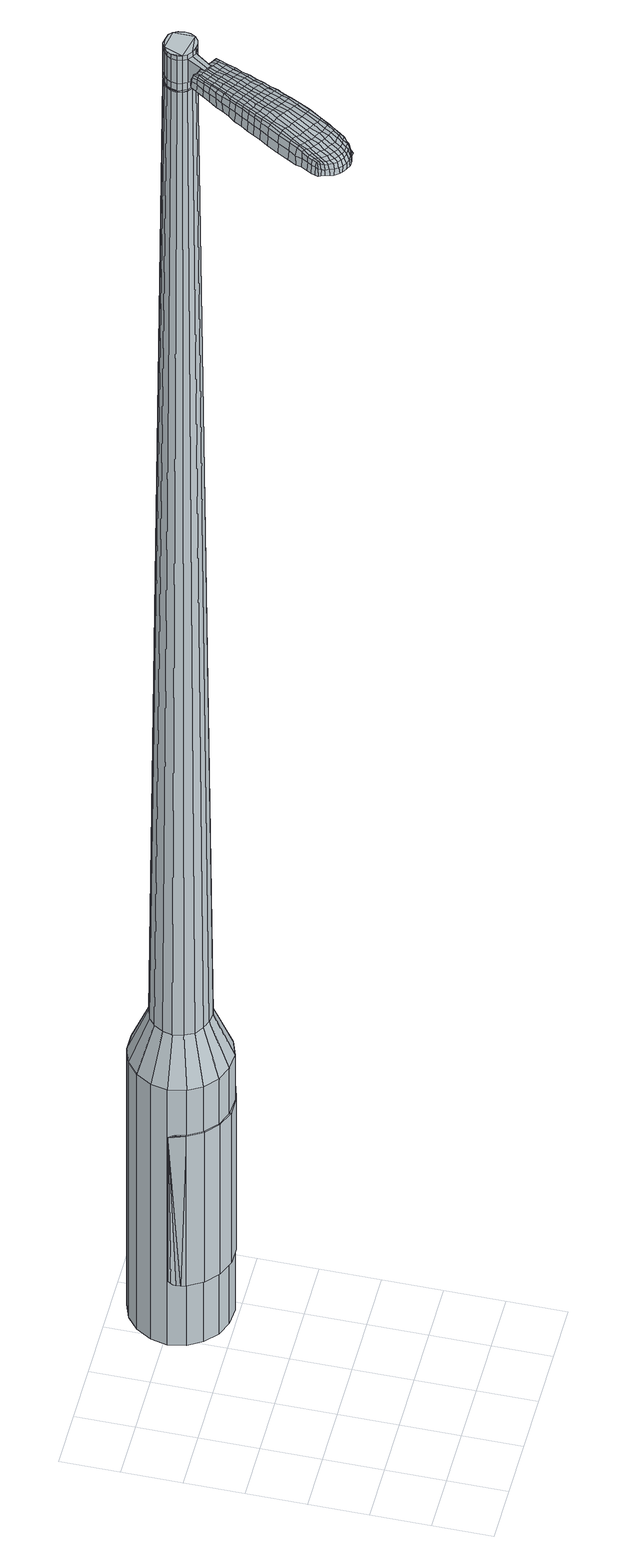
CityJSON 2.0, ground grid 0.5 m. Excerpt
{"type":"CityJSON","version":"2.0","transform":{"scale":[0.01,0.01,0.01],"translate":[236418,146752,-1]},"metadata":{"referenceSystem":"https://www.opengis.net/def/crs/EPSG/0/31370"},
"CityObjects":{
"object1":{"type":"GenericCityObject","attributes":{"cluster":522,"mean_distance_to_centroid":0.297,"new_centroid_x":236419.35,"new_centroid_y":146754.49,"mean_distance_to_camera":12.44,"H1":12.5,"H2":12.91,"Z_final":113.08,"cluster2":-1,"proj_x":236414.17,"proj_y":146751.37,"id_line":33900,"bearing_l":328.95,"distance":6.05,"orientation":"right","G_obj":238.95},"geometry":[{"type":"MultiSurface","lod":"2","boundaries":[[[0,1,2,3]],[[1,4,5,2]],[[4,6,7,5]],[[6,8,9,7]],[[8,10,11,9]],[[10,12,13,11]],[[12,14,15,13]],[[14,16,17,15]],[[16,18,19,17]],[[18,20,21,19]],[[20,22,23,21]],[[22,24,25,23]],[[24,26,27,25]],[[26,28,29,27]],[[28,30,31,29]],[[30,32,33,31]],[[32,34,35,33]],[[34,0,3,35]],[[36,37,38,39]],[[38,40,41,42]],[[41,43,42]],[[42,44,45,46]],[[45,47,46]],[[46,48,49,50]],[[49,51,50]],[[42,46,50,38]],[[50,52,39,38]],[[53,36,39]],[[2,5,7,35]],[[7,9,11,15]],[[11,13,15]],[[15,17,19,23]],[[19,21,23]],[[23,25,27,31]],[[27,29,31]],[[15,23,31,7]],[[31,33,35,7]],[[3,2,35]],[[1,0,54,55]],[[0,34,56,54]],[[34,32,57,56]],[[32,30,58,57]],[[30,28,59,58]],[[28,26,60,59]],[[26,24,61,60]],[[24,22,62,61]],[[22,20,63,62]],[[20,18,64,63]],[[18,16,65,64]],[[16,14,66,65]],[[14,12,67,66]],[[12,10,68,67]],[[10,8,69,68]],[[8,6,70,69]],[[6,4,71,70]],[[4,1,55,71]],[[55,54,72,73]],[[54,56,74,72]],[[56,57,75,74]],[[57,58,76,75]],[[58,59,77,76]],[[59,60,78,77]],[[60,61,79,78]],[[61,62,80,79]],[[62,63,81,80]],[[63,64,82,81]],[[64,65,83,82]],[[65,66,84,83]],[[66,67,85,84]],[[67,68,86,85]],[[68,69,87,86]],[[69,70,88,87]],[[70,71,89,88]],[[71,55,73,89]],[[72,90,91,92]],[[93,94,90,72]],[[95,96,94,93]],[[97,98,96,95]],[[99,100,98,97]],[[101,102,100,99]],[[103,104,102,101]],[[105,106,104,103]],[[107,108,106,105]],[[109,110,108,107]],[[83,111,110,109]],[[112,113,111,83]],[[114,115,113,112]],[[116,117,115,114]],[[118,119,117,116]],[[120,121,119,118]],[[89,122,121,120]],[[92,91,122,89]],[[123,124,125,126]],[[127,123,126,128]],[[129,127,128,130]],[[131,129,130,132]],[[133,131,132,134]],[[135,133,134,136]],[[137,135,136,138]],[[139,137,138,140]],[[141,139,140,142]],[[143,141,142,144]],[[145,143,144,146]],[[147,145,146,148]],[[149,147,148,150]],[[151,149,150,152]],[[153,151,152,154]],[[155,153,154,156]],[[73,72,92]],[[74,93,72]],[[74,75,95,93]],[[75,76,97,95]],[[76,77,99,97]],[[77,78,101,99]],[[78,79,103,101]],[[79,80,105,103]],[[80,81,107,105]],[[81,82,109,107]],[[82,83,109]],[[84,112,83]],[[84,85,114,112]],[[85,86,116,114]],[[86,87,118,116]],[[87,88,120,118]],[[88,89,120]],[[73,92,89]],[[157,91,90]],[[157,122,91]],[[158,121,122]],[[158,159,119,121]],[[159,160,117,119]],[[160,161,115,117]],[[161,162,113,115]],[[162,111,113]],[[163,110,111]],[[163,164,108,110]],[[164,165,106,108]],[[165,166,104,106]],[[166,167,102,104]],[[167,168,100,102]],[[168,169,98,100]],[[169,170,96,98]],[[170,171,94,96]],[[171,90,94]],[[39,52,155,172]],[[157,90,173,156]],[[53,39,172,124]],[[90,171,125,173]],[[36,53,124,123]],[[171,170,126,125]],[[37,36,123,127]],[[170,169,128,126]],[[38,37,127,129]],[[169,168,130,128]],[[40,38,129,131]],[[168,167,132,130]],[[41,40,131,133]],[[167,166,134,132]],[[43,41,133,135]],[[166,165,136,134]],[[42,43,135,137]],[[165,164,138,136]],[[44,42,137,139]],[[164,163,140,138]],[[45,44,139,141]],[[163,111,142,140]],[[47,45,141,143]],[[111,162,144,142]],[[46,47,143,145]],[[162,161,146,144]],[[48,46,145,147]],[[161,160,148,146]],[[49,48,147,149]],[[160,159,150,148]],[[51,49,149,151]],[[159,158,152,150]],[[50,51,151,153]],[[158,122,154,152]],[[52,50,153,155]],[[122,157,156,154]],[[155,156,174,175]],[[156,173,176,174]],[[173,125,177,176]],[[125,124,178,177]],[[124,172,179,178]],[[172,155,175,179]],[[180,181,182,183]],[[184,180,183,185]],[[180,184,186,187]],[[181,180,187,188]],[[189,190,191,192]],[[193,189,192,194]],[[189,193,195,196]],[[190,189,196,197]],[[198,199,200,201]],[[202,198,201,203]],[[198,202,204,205]],[[199,198,205,206]],[[207,208,209,210]],[[211,207,210,212]],[[207,211,213,214]],[[208,207,214,215]],[[216,217,218,219]],[[220,216,219,221]],[[216,220,222,223]],[[217,216,223,224]],[[225,226,227,228]],[[229,225,228,230]],[[225,229,231,232]],[[226,225,232,233]],[[234,235,236,237]],[[226,234,237,227]],[[234,226,233,238]],[[235,234,238,239]],[[240,241,242,243]],[[235,240,243,236]],[[240,235,239,244]],[[241,240,244,245]],[[246,184,185,247]],[[241,246,247,242]],[[246,241,245,248]],[[184,246,248,186]],[[249,250,251,252]],[[253,249,252,254]],[[249,253,255,256]],[[250,249,256,257]],[[258,259,260,261]],[[250,258,261,251]],[[258,250,257,262]],[[259,258,262,263]],[[264,265,266,267]],[[259,264,267,260]],[[264,259,263,268]],[[265,264,268,269]],[[270,271,272,273]],[[265,270,273,266]],[[270,265,269,274]],[[271,270,274,275]],[[276,181,188,277]],[[271,276,277,272]],[[276,271,275,278]],[[181,276,278,182]],[[279,280,281,282]],[[283,279,282,284]],[[279,283,285,286]],[[280,279,286,287]],[[288,289,290,291]],[[280,288,291,281]],[[288,280,287,292]],[[289,288,292,293]],[[294,295,296,297]],[[289,294,297,290]],[[294,289,293,298]],[[295,294,298,299]],[[300,193,194,301]],[[295,300,301,296]],[[300,295,299,302]],[[193,300,302,195]],[[303,304,305,306]],[[307,303,306,308]],[[303,307,309,310]],[[304,303,310,311]],[[312,313,314,315]],[[304,312,315,305]],[[312,304,311,316]],[[313,312,316,317]],[[318,319,320,321]],[[313,318,321,314]],[[318,313,317,322]],[[319,318,322,323]],[[324,325,326,327]],[[319,324,327,320]],[[324,319,323,328]],[[325,324,328,329]],[[330,190,197,331]],[[325,330,331,326]],[[330,325,329,332]],[[190,330,332,191]],[[333,219,218,334]],[[335,333,334,336]],[[333,335,337,338]],[[219,333,338,221]],[[339,335,336,340]],[[341,339,340,342]],[[339,341,343,344]],[[335,339,344,337]],[[345,341,342,346]],[[347,345,346,348]],[[345,347,349,350]],[[341,345,350,343]],[[351,347,348,352]],[[353,351,352,354]],[[351,353,355,356]],[[347,351,356,349]],[[357,353,354,358]],[[208,357,358,209]],[[357,208,215,359]],[[353,357,359,355]],[[360,361,206,205]],[[362,360,205,204]],[[360,362,363,364]],[[361,360,364,365]],[[366,367,365,364]],[[368,366,364,363]],[[366,368,369,370]],[[367,366,370,371]],[[372,373,371,370]],[[374,372,370,369]],[[372,374,375,376]],[[373,372,376,377]],[[378,379,377,376]],[[380,378,376,375]],[[378,380,213,211]],[[379,378,211,212]],[[381,382,383,384]],[[283,381,384,285]],[[381,283,284,385]],[[382,381,385,386]],[[387,202,203,388]],[[382,387,388,383]],[[387,382,386,389]],[[202,387,389,204]],[[390,391,392,393]],[[229,390,393,231]],[[390,229,230,394]],[[391,390,394,395]],[[396,397,398,399]],[[391,396,399,392]],[[396,391,395,400]],[[397,396,400,401]],[[402,199,206,403]],[[397,402,403,398]],[[402,397,401,404]],[[199,402,404,200]],[[405,406,407,408]],[[187,405,408,188]],[[405,187,186,409]],[[406,405,409,410]],[[411,412,413,414]],[[406,411,414,407]],[[411,406,410,415]],[[412,411,415,416]],[[417,210,209,418]],[[412,417,418,413]],[[417,412,416,419]],[[210,417,419,212]],[[420,421,422,423]],[[192,420,423,194]],[[420,192,191,424]],[[421,420,424,425]],[[426,214,213,427]],[[421,426,427,422]],[[426,421,425,428]],[[214,426,428,215]],[[429,430,431,432]],[[307,429,432,309]],[[429,307,308,433]],[[430,429,433,434]],[[435,220,221,436]],[[430,435,436,431]],[[435,430,434,437]],[[220,435,437,222]],[[438,439,440,441]],[[253,438,441,255]],[[438,253,254,442]],[[439,438,442,443]],[[444,445,446,447]],[[439,444,447,440]],[[444,439,443,448]],[[445,444,448,449]],[[450,217,224,451]],[[445,450,451,446]],[[450,445,449,452]],[[217,450,452,218]],[[453,454,443,442]],[[252,453,442,254]],[[453,252,251,455]],[[454,453,455,456]],[[457,458,449,448]],[[454,457,448,443]],[[457,454,456,459]],[[458,457,459,460]],[[461,334,218,452]],[[458,461,452,449]],[[461,458,460,462]],[[334,461,462,336]],[[463,464,465,466]],[[310,463,466,311]],[[463,310,309,432]],[[464,463,432,431]],[[467,338,337,468]],[[464,467,468,465]],[[467,464,431,436]],[[338,467,436,221]],[[469,470,456,455]],[[261,469,455,251]],[[469,261,260,471]],[[470,469,471,472]],[[473,474,460,459]],[[470,473,459,456]],[[473,470,472,475]],[[474,473,475,476]],[[477,340,336,462]],[[474,477,462,460]],[[477,474,476,478]],[[340,477,478,342]],[[479,480,481,482]],[[316,479,482,317]],[[479,316,311,466]],[[480,479,466,465]],[[483,344,343,484]],[[480,483,484,481]],[[483,480,465,468]],[[344,483,468,337]],[[485,486,472,471]],[[267,485,471,260]],[[485,267,266,487]],[[486,485,487,488]],[[489,490,476,475]],[[486,489,475,472]],[[489,486,488,491]],[[490,489,491,492]],[[493,346,342,478]],[[490,493,478,476]],[[493,490,492,494]],[[346,493,494,348]],[[495,496,497,498]],[[322,495,498,323]],[[495,322,317,482]],[[496,495,482,481]],[[499,350,349,500]],[[496,499,500,497]],[[499,496,481,484]],[[350,499,484,343]],[[501,502,488,487]],[[273,501,487,266]],[[501,273,272,503]],[[502,501,503,504]],[[505,506,492,491]],[[502,505,491,488]],[[505,502,504,507]],[[506,505,507,508]],[[509,352,348,494]],[[506,509,494,492]],[[509,506,508,510]],[[352,509,510,354]],[[511,512,513,514]],[[328,511,514,329]],[[511,328,323,498]],[[512,511,498,497]],[[515,356,355,516]],[[512,515,516,513]],[[515,512,497,500]],[[356,515,500,349]],[[517,518,504,503]],[[277,517,503,272]],[[517,277,188,408]],[[518,517,408,407]],[[519,520,508,507]],[[518,519,507,504]],[[519,518,407,414]],[[520,519,414,413]],[[521,358,354,510]],[[520,521,510,508]],[[521,520,413,418]],[[358,521,418,209]],[[522,523,425,424]],[[332,522,424,191]],[[522,332,329,514]],[[523,522,514,513]],[[524,359,215,428]],[[523,524,428,425]],[[524,523,513,516]],[[359,524,516,355]],[[525,526,386,385]],[[282,525,385,284]],[[525,282,281,527]],[[526,525,527,528]],[[529,362,204,389]],[[526,529,389,386]],[[529,526,528,530]],[[362,529,530,363]],[[531,532,533,534]],[[232,531,534,233]],[[531,232,231,393]],[[532,531,393,392]],[[535,536,537,538]],[[532,535,538,533]],[[535,532,392,399]],[[536,535,399,398]],[[539,361,365,540]],[[536,539,540,537]],[[539,536,398,403]],[[361,539,403,206]],[[541,542,528,527]],[[291,541,527,281]],[[541,291,290,543]],[[542,541,543,544]],[[545,368,363,530]],[[542,545,530,528]],[[545,542,544,546]],[[368,545,546,369]],[[547,548,549,550]],[[238,547,550,239]],[[547,238,233,534]],[[548,547,534,533]],[[551,552,553,554]],[[548,551,554,549]],[[551,548,533,538]],[[552,551,538,537]],[[555,367,371,556]],[[552,555,556,553]],[[555,552,537,540]],[[367,555,540,365]],[[557,558,544,543]],[[297,557,543,290]],[[557,297,296,559]],[[558,557,559,560]],[[561,374,369,546]],[[558,561,546,544]],[[561,558,560,562]],[[374,561,562,375]],[[563,564,565,566]],[[244,563,566,245]],[[563,244,239,550]],[[564,563,550,549]],[[567,568,569,570]],[[564,567,570,565]],[[567,564,549,554]],[[568,567,554,553]],[[571,373,377,572]],[[568,571,572,569]],[[571,568,553,556]],[[373,571,556,371]],[[573,574,560,559]],[[301,573,559,296]],[[573,301,194,423]],[[574,573,423,422]],[[575,380,375,562]],[[574,575,562,560]],[[575,574,422,427]],[[380,575,427,213]],[[576,577,410,409]],[[248,576,409,186]],[[576,248,245,566]],[[577,576,566,565]],[[578,579,416,415]],[[577,578,415,410]],[[578,577,565,570]],[[579,578,570,569]],[[580,379,212,419]],[[579,580,419,416]],[[580,579,569,572]],[[379,580,572,377]],[[581,582,583,584]],[[584,583,585,586]],[[587,585,583,588]],[[588,583,582,589]],[[590,591,592,593]],[[593,592,594,595]],[[596,594,592,597]],[[597,592,591,598]],[[599,600,601,602]],[[602,601,603,604]],[[605,603,601,606]],[[606,601,600,607]],[[608,609,610,611]],[[611,610,612,613]],[[614,612,610,615]],[[615,610,609,616]],[[617,618,619,620]],[[620,619,621,622]],[[623,621,619,624]],[[624,619,618,625]],[[626,627,628,629]],[[629,628,630,631]],[[632,630,628,633]],[[633,628,627,634]],[[635,636,637,638]],[[638,637,627,626]],[[634,627,637,639]],[[639,637,636,640]],[[641,642,643,644]],[[644,643,636,635]],[[640,636,643,645]],[[645,643,642,646]],[[586,585,647,648]],[[648,647,642,641]],[[646,642,647,649]],[[649,647,585,587]],[[650,651,652,653]],[[653,652,654,655]],[[656,654,652,657]],[[657,652,651,658]],[[659,660,661,662]],[[662,661,651,650]],[[658,651,661,663]],[[663,661,660,664]],[[665,666,667,668]],[[668,667,660,659]],[[664,660,667,669]],[[669,667,666,670]],[[671,672,673,674]],[[674,673,666,665]],[[670,666,673,675]],[[675,673,672,676]],[[589,582,677,678]],[[678,677,672,671]],[[676,672,677,679]],[[679,677,582,581]],[[680,681,682,683]],[[683,682,684,685]],[[686,684,682,687]],[[687,682,681,688]],[[689,690,691,692]],[[692,691,681,680]],[[688,681,691,693]],[[693,691,690,694]],[[695,696,697,698]],[[698,697,690,689]],[[694,690,697,699]],[[699,697,696,700]],[[595,594,701,702]],[[702,701,696,695]],[[700,696,701,703]],[[703,701,594,596]],[[704,705,706,707]],[[707,706,708,709]],[[710,708,706,711]],[[711,706,705,712]],[[713,714,715,716]],[[716,715,705,704]],[[712,705,715,717]],[[717,715,714,718]],[[719,720,721,722]],[[722,721,714,713]],[[718,714,721,723]],[[723,721,720,724]],[[725,726,727,728]],[[728,727,720,719]],[[724,720,727,729]],[[729,727,726,730]],[[598,591,731,732]],[[732,731,726,725]],[[730,726,731,733]],[[733,731,591,590]],[[617,620,734,735]],[[735,734,736,737]],[[738,736,734,739]],[[739,734,620,622]],[[737,736,740,741]],[[741,740,742,743]],[[744,742,740,745]],[[745,740,736,738]],[[743,742,746,747]],[[747,746,748,749]],[[750,748,746,751]],[[751,746,742,744]],[[749,748,752,753]],[[753,752,754,755]],[[756,754,752,757]],[[757,752,748,750]],[[755,754,758,759]],[[759,758,609,608]],[[616,609,758,760]],[[760,758,754,756]],[[607,761,762,606]],[[606,762,763,605]],[[764,763,762,765]],[[765,762,761,766]],[[766,767,768,765]],[[765,768,769,764]],[[770,769,768,771]],[[771,768,767,772]],[[772,773,774,771]],[[771,774,775,770]],[[776,775,774,777]],[[777,774,773,778]],[[778,779,780,777]],[[777,780,781,776]],[[614,781,780,612]],[[612,780,779,613]],[[782,783,784,785]],[[785,784,684,686]],[[685,684,784,786]],[[786,784,783,787]],[[604,603,788,789]],[[789,788,783,782]],[[787,783,788,790]],[[790,788,603,605]],[[791,792,793,794]],[[794,793,630,632]],[[631,630,793,795]],[[795,793,792,796]],[[797,798,799,800]],[[800,799,792,791]],[[796,792,799,801]],[[801,799,798,802]],[[607,600,803,804]],[[804,803,798,797]],[[802,798,803,805]],[[805,803,600,599]],[[806,807,808,809]],[[809,808,588,589]],[[587,588,808,810]],[[810,808,807,811]],[[812,813,814,815]],[[815,814,807,806]],[[811,807,814,816]],[[816,814,813,817]],[[608,611,818,819]],[[819,818,813,812]],[[817,813,818,820]],[[820,818,611,613]],[[821,822,823,824]],[[824,823,593,595]],[[590,593,823,825]],[[825,823,822,826]],[[614,615,827,828]],[[828,827,822,821]],[[826,822,827,829]],[[829,827,615,616]],[[830,831,832,833]],[[833,832,708,710]],[[709,708,832,834]],[[834,832,831,835]],[[622,621,836,837]],[[837,836,831,830]],[[835,831,836,838]],[[838,836,621,623]],[[839,840,841]],[[841,840,654,656]],[[655,654,840,842]],[[842,840,839,843]],[[844,845,846,847]],[[847,846,839,841]],[[843,839,846,848]],[[848,846,845,849]],[[625,618,850,851]],[[851,850,845,844]],[[849,845,850,852]],[[852,850,618,617]],[[843,853,854,842]],[[842,854,653,655]],[[650,653,854,855]],[[855,854,853,856]],[[849,857,858,848]],[[848,858,853,843]],[[856,853,858,859]],[[859,858,857,860]],[[617,735,861,852]],[[852,861,857,849]],[[860,857,861,862]],[[862,861,735,737]],[[863,864,865,866]],[[866,865,711,712]],[[710,711,865,833]],[[833,865,864,830]],[[738,739,867,868]],[[868,867,864,863]],[[830,864,867,837]],[[837,867,739,622]],[[856,869,855]],[[855,869,662,650]],[[659,662,869,870]],[[870,869,871]],[[860,872,873,859]],[[859,873,869,856]],[[871,869,873,874]],[[874,873,872,875]],[[737,741,876,862]],[[862,876,872,860]],[[875,872,876,877]],[[877,876,741,743]],[[878,879,880,881]],[[881,880,717,718]],[[712,717,880,866]],[[866,880,879,863]],[[744,745,882,883]],[[883,882,879,878]],[[863,879,882,868]],[[868,882,745,738]],[[871,884,885,870]],[[870,885,668,659]],[[665,668,885,886]],[[886,885,884,887]],[[875,888,889,874]],[[874,889,884,871]],[[887,884,889,890]],[[890,889,888,891]],[[743,747,892,877]],[[877,892,888,875]],[[891,888,892,893]],[[893,892,747,749]],[[894,895,896,897]],[[897,896,723,724]],[[718,723,896,881]],[[881,896,895,878]],[[750,751,898,899]],[[899,898,895,894]],[[878,895,898,883]],[[883,898,751,744]],[[887,900,901,886]],[[886,901,674,665]],[[671,674,901,902]],[[902,901,900,903]],[[891,904,905,890]],[[890,905,900,887]],[[903,900,905,906]],[[906,905,904,907]],[[749,753,908,893]],[[893,908,904,891]],[[907,904,908,909]],[[909,908,753,755]],[[910,911,912,913]],[[913,912,729,730]],[[724,729,912,897]],[[897,912,911,894]],[[756,757,914,915]],[[915,914,911,910]],[[894,911,914,899]],[[899,914,757,750]],[[903,916,917,902]],[[902,917,678,671]],[[589,678,917,809]],[[809,917,916,806]],[[907,918,919,906]],[[906,919,916,903]],[[806,916,919,815]],[[815,919,918,812]],[[755,759,920,909]],[[909,920,918,907]],[[812,918,920,819]],[[819,920,759,608]],[[826,921,922,825]],[[825,922,733,590]],[[730,733,922,913]],[[913,922,921,910]],[[616,760,923,829]],[[829,923,921,826]],[[910,921,923,915]],[[915,923,760,756]],[[787,924,925,786]],[[786,925,683,685]],[[680,683,925,926]],[[926,925,924,927]],[[605,763,928,790]],[[790,928,924,787]],[[927,924,928,929]],[[929,928,763,764]],[[930,931,932,933]],[[933,932,633,634]],[[632,633,932,794]],[[794,932,931,791]],[[934,935,936,937]],[[937,936,931,930]],[[791,931,936,800]],[[800,936,935,797]],[[766,761,938,939]],[[939,938,935,934]],[[797,935,938,804]],[[804,938,761,607]],[[927,940,941,926]],[[926,941,692,680]],[[689,692,941,942]],[[942,941,940,943]],[[764,769,944,929]],[[929,944,940,927]],[[943,940,944,945]],[[945,944,769,770]],[[946,947,948,949]],[[949,948,639,640]],[[634,639,948,933]],[[933,948,947,930]],[[950,951,952,953]],[[953,952,947,946]],[[930,947,952,937]],[[937,952,951,934]],[[772,767,954,955]],[[955,954,951,950]],[[934,951,954,939]],[[939,954,767,766]],[[943,956,957,942]],[[942,957,698,689]],[[695,698,957,958]],[[958,957,956,959]],[[770,775,960,945]],[[945,960,956,943]],[[959,956,960,961]],[[961,960,775,776]],[[962,963,964,965]],[[965,964,645,646]],[[640,645,964,949]],[[949,964,963,946]],[[966,967,968,969]],[[969,968,963,962]],[[946,963,968,953]],[[953,968,967,950]],[[778,773,970,971]],[[971,970,967,966]],[[950,967,970,955]],[[955,970,773,772]],[[959,972,973,958]],[[958,973,702,695]],[[595,702,973,824]],[[824,973,972,821]],[[776,781,974,961]],[[961,974,972,959]],[[821,972,974,828]],[[828,974,781,614]],[[811,975,976,810]],[[810,976,649,587]],[[646,649,976,965]],[[965,976,975,962]],[[817,977,978,816]],[[816,978,975,811]],[[962,975,978,969]],[[969,978,977,966]],[[613,779,979,820]],[[820,979,977,817]],[[966,977,979,971]],[[971,979,779,778]],[[581,584,183,182]],[[584,586,185,183]],[[596,597,196,195]],[[597,598,197,196]],[[599,602,201,200]],[[602,604,203,201]],[[623,624,223,222]],[[624,625,224,223]],[[626,629,228,227]],[[629,631,230,228]],[[635,638,237,236]],[[638,626,227,237]],[[641,644,243,242]],[[644,635,236,243]],[[586,648,247,185]],[[648,641,242,247]],[[656,657,256,255]],[[657,658,257,256]],[[658,663,262,257]],[[663,664,263,262]],[[664,669,268,263]],[[669,670,269,268]],[[670,675,274,269]],[[675,676,275,274]],[[676,679,278,275]],[[679,581,182,278]],[[686,687,286,285]],[[687,688,287,286]],[[688,693,292,287]],[[693,694,293,292]],[[694,699,298,293]],[[699,700,299,298]],[[700,703,302,299]],[[703,596,195,302]],[[704,707,306,305]],[[707,709,308,306]],[[713,716,315,314]],[[716,704,305,315]],[[719,722,321,320]],[[722,713,314,321]],[[725,728,327,326]],[[728,719,320,327]],[[598,732,331,197]],[[732,725,326,331]],[[782,785,384,383]],[[785,686,285,384]],[[604,789,388,203]],[[789,782,383,388]],[[631,795,394,230]],[[795,796,395,394]],[[796,801,400,395]],[[801,802,401,400]],[[802,805,404,401]],[[805,599,200,404]],[[709,834,433,308]],[[834,835,434,433]],[[835,838,437,434]],[[838,623,222,437]],[[841,441,440]],[[841,656,255,441]],[[844,847,447,446]],[[847,841,440,447]],[[625,851,451,224]],[[851,844,446,451]],[[980,981,982,983]],[[984,985,983,982]],[[986,987,988,989]],[[990,991,992,993]],[[981,994,995,982]],[[996,984,982,995]],[[997,986,989,998]],[[999,1000,991,990]],[[994,1001,1002,995]],[[1002,1003,996,995]],[[1004,997,998,1005]],[[1006,1000,999,1007]],[[1001,1008,1009,1002]],[[1009,1010,1003,1002]],[[1011,1004,1005,1012]],[[1013,1006,1007,1014]],[[1015,1016,1017,1018]],[[1019,1020,1016,1015]],[[1019,1021,1022,1020]],[[1021,1023,1024,1022]],[[1025,1026,1027,1028]],[[1029,1030,1026,1025]],[[1031,1032,1030,1029]],[[1033,1034,1032,1031]],[[1028,1017,1016,1025]],[[1025,1016,1020,1029]],[[1020,1022,1031,1029]],[[1022,1024,1033,1031]],[[989,988,985,984]],[[998,989,984,996]],[[1003,1005,998,996]],[[1010,1012,1005,1003]],[[990,993,987,986]],[[999,990,986,997]],[[1007,999,997,1004]],[[1014,1007,1004,1011]],[[991,1015,1018,992]],[[1000,1019,1015,991]],[[1021,1019,1000,1006]],[[1023,1021,1006,1013]],[[1035,1036,1037,1038]],[[1037,1039,1040,1041]],[[1037,1041,1042,1043]],[[1037,1043,1038]],[[1044,1035,1038,1045]],[[1046,1045,1038,1047]],[[1048,1047,1038]],[[1049,1037,1036,1050]],[[1051,1049,1050,1052]],[[1053,1051,1052,1054]],[[1055,1053,1054,1056]],[[1057,1055,1056,1058]],[[1058,1059,1060,1061]],[[1058,1061,1062,1063]],[[1058,1063,1064,1065]],[[1064,1066,1067,1068]],[[1064,1068,1069,1070]],[[1064,1070,1065]],[[1058,1065,1057]],[[1071,1072,1036,1035]],[[1073,1074,1039,1037]],[[1075,1076,1048,1038]],[[1072,1077,1050,1036]],[[1078,1073,1037,1049]],[[1077,1079,1052,1050]],[[1080,1078,1049,1051]],[[1079,1081,1054,1052]],[[1082,1080,1051,1053]],[[1081,1083,1056,1054]],[[1084,1082,1053,1055]],[[1083,1085,1058,1056]],[[1086,1084,1055,1057]],[[1085,1087,1059,1058]],[[1088,1089,1066,1064]],[[1090,1086,1057,1065]],[[1060,1059,1087,1091]],[[1061,1060,1091,1092]],[[1062,1061,1092,1093]],[[1063,1062,1093,1094]],[[1064,1063,1094,1088]],[[1095,1071,1035,1044]],[[1096,1095,1044,1045]],[[1097,1096,1045,1046]],[[1098,1097,1046,1047]],[[1076,1098,1047,1048]],[[1040,1039,1074,1099]],[[1067,1066,1089,1100]],[[1041,1040,1099,1101]],[[1042,1041,1101,1102]],[[1043,1042,1102,1103]],[[1038,1043,1103,1075]],[[1068,1067,1100,1104]],[[1069,1068,1104,1105]],[[1070,1069,1105,1106]],[[1065,1070,1106,1090]]]}]}
},
"vertices":[
[114,210,384],[103,220,384],[103,220,96],[114,210,96],[96,232,384],[96,232,96],[93,247,384],[93,247,96],[96,261,384],[96,261,96],[104,274,384],[104,274,96],[115,283,384],[115,283,96],[129,288,384],[129,288,96],[144,288,384],[144,288,96],[157,282,384],[157,282,96],[168,273,384],[168,273,96],[176,260,384],[176,260,96],[178,245,384],[178,245,96],[175,231,384],[175,231,96],[167,218,384],[167,218,96],[156,209,384],[156,209,96],[142,204,384],[142,204,96],[127,205,384],[127,205,96],[138,233,1524],[142,234,1524],[146,237,1524],[129,235,1524],[148,241,1524],[149,246,1524],[146,255,1524],[148,251,1524],[143,258,1524],[138,259,1524],[129,258,1524],[133,260,1524],[125,255,1524],[123,251,1524],[123,242,1524],[122,246,1524],[125,238,1524],[133,233,1524],[123,225,429],[116,230,429],[131,222,429],[139,221,429],[148,224,429],[155,230,429],[159,237,429],[161,246,429],[159,254,429],[155,262,429],[149,268,429],[140,271,429],[132,271,429],[123,268,429],[117,263,429],[112,255,429],[110,247,429],[112,238,429],[129,235,1483],[125,238,1483],[133,233,1483],[138,233,1483],[142,234,1483],[146,237,1483],[148,241,1483],[149,246,1483],[148,251,1483],[146,255,1483],[143,258,1483],[138,259,1483],[133,260,1483],[129,258,1483],[125,255,1483],[123,251,1483],[122,246,1483],[123,242,1483],[129,235,1485],[126,238,1485],[126,238,1483],[133,234,1483],[133,234,1485],[138,234,1483],[138,234,1485],[142,235,1483],[142,235,1485],[145,238,1483],[145,238,1485],[148,242,1483],[148,242,1485],[148,246,1483],[148,246,1485],[148,250,1483],[148,250,1485],[146,254,1483],[146,254,1485],[142,257,1483],[142,257,1485],[138,259,1485],[134,259,1483],[134,259,1485],[129,257,1483],[129,257,1485],[126,255,1483],[126,255,1485],[124,251,1483],[124,251,1485],[123,246,1483],[123,246,1485],[123,242,1485],[138,233,1519],[133,233,1519],[133,233,1493],[138,233,1493],[142,234,1519],[142,234,1493],[146,237,1519],[146,237,1493],[148,241,1519],[148,241,1493],[149,246,1519],[149,246,1493],[148,251,1519],[148,251,1493],[146,255,1519],[146,255,1493],[143,258,1519],[143,258,1493],[138,259,1519],[138,259,1493],[133,260,1519],[133,260,1493],[129,258,1519],[129,258,1493],[125,255,1519],[125,255,1493],[123,251,1519],[123,251,1493],[122,246,1519],[122,246,1493],[123,242,1519],[123,242,1493],[125,238,1519],[125,238,1493],[125,238,1485],[122,246,1485],[123,251,1485],[125,255,1485],[129,258,1485],[133,260,1485],[143,258,1485],[146,255,1485],[148,251,1485],[149,246,1485],[148,241,1485],[146,237,1485],[142,234,1485],[138,233,1485],[133,233,1485],[129,235,1519],[129,235,1493],[116,220,1513],[116,220,1518],[119,219,1513],[122,217,1513],[122,217,1518],[119,219,1518],[64,165,1519],[68,171,1518],[66,171,1509],[62,165,1510],[59,158,1519],[57,158,1510],[61,158,1526],[66,165,1525],[70,171,1525],[97,145,1519],[100,151,1518],[100,153,1525],[96,147,1525],[93,138,1519],[92,139,1526],[93,136,1510],[98,143,1510],[101,150,1509],[44,91,1519],[41,93,1519],[40,93,1513],[44,91,1513],[48,90,1519],[48,89,1513],[49,92,1524],[45,93,1524],[42,95,1524],[82,155,1530],[86,161,1529],[83,163,1529],[79,157,1530],[78,147,1531],[75,149,1531],[81,145,1530],[85,153,1530],[89,159,1529],[124,224,1512],[121,226,1512],[121,225,1517],[123,223,1517],[126,223,1512],[125,222,1517],[126,222,1506],[123,223,1506],[121,225,1506],[35,114,1519],[36,117,1519],[34,117,1512],[33,114,1512],[34,112,1518],[32,111,1512],[35,112,1522],[36,113,1523],[37,117,1524],[38,121,1519],[41,126,1519],[39,126,1512],[36,121,1512],[39,121,1524],[42,126,1525],[43,132,1519],[47,138,1519],[45,138,1511],[41,131,1511],[45,131,1526],[49,138,1526],[53,148,1519],[51,148,1510],[55,148,1526],[106,226,1513],[101,220,1513],[103,220,1518],[107,226,1517],[109,231,1512],[109,230,1516],[108,231,1506],[104,226,1507],[100,220,1507],[97,214,1514],[93,208,1515],[94,208,1520],[99,214,1519],[96,214,1507],[91,207,1507],[89,202,1515],[84,195,1516],[86,195,1522],[90,202,1521],[87,201,1508],[83,195,1508],[80,189,1517],[76,183,1517],[78,183,1524],[82,189,1523],[78,189,1508],[74,183,1509],[72,177,1518],[74,177,1524],[70,177,1509],[65,95,1519],[67,97,1519],[66,98,1524],[64,96,1523],[63,93,1518],[63,94,1522],[64,92,1512],[65,93,1512],[68,96,1512],[70,101,1519],[73,106,1519],[72,107,1525],[69,102,1524],[70,100,1512],[74,104,1512],[77,111,1519],[81,118,1519],[80,119,1526],[76,112,1526],[77,109,1511],[81,116,1511],[87,128,1519],[86,129,1526],[87,126,1510],[132,211,1513],[128,204,1513],[129,202,1507],[132,209,1507],[134,216,1512],[134,214,1506],[133,215,1516],[131,212,1517],[127,205,1518],[125,197,1514],[121,191,1515],[122,189,1507],[125,196,1507],[124,198,1519],[120,192,1520],[118,184,1515],[114,177,1516],[115,176,1508],[118,182,1508],[117,185,1521],[113,179,1522],[111,171,1517],[107,164,1517],[108,162,1509],[111,169,1508],[110,172,1523],[106,166,1524],[104,158,1518],[104,156,1509],[103,159,1524],[120,219,1519],[118,220,1519],[116,212,1520],[114,214,1520],[119,211,1520],[123,217,1519],[113,206,1522],[110,207,1522],[109,199,1523],[106,201,1523],[111,198,1523],[115,204,1521],[105,193,1524],[102,194,1524],[101,187,1525],[99,188,1525],[104,185,1525],[108,191,1524],[97,180,1526],[95,182,1526],[94,174,1527],[91,176,1527],[96,172,1527],[100,179,1526],[90,168,1528],[87,169,1528],[93,166,1528],[46,95,1527],[43,97,1527],[50,94,1526],[53,98,1527],[49,99,1528],[46,101,1528],[52,105,1529],[49,107,1529],[56,103,1528],[60,109,1530],[56,111,1530],[53,113,1530],[60,117,1531],[56,119,1531],[63,115,1530],[68,123,1531],[64,125,1531],[61,127,1531],[71,136,1531],[68,138,1531],[74,134,1531],[61,92,1518],[58,91,1519],[58,90,1513],[62,90,1513],[61,93,1523],[58,92,1523],[53,90,1519],[53,89,1513],[54,92,1524],[34,109,1518],[34,106,1518],[35,107,1523],[35,110,1523],[32,109,1513],[33,106,1513],[35,103,1519],[36,99,1519],[37,100,1524],[36,104,1523],[34,102,1513],[35,99,1513],[38,96,1519],[39,97,1524],[38,95,1513],[67,165,1528],[69,164,1528],[73,170,1528],[71,171,1527],[63,157,1528],[64,156,1529],[71,162,1529],[74,160,1530],[78,166,1529],[75,168,1528],[66,155,1529],[69,153,1530],[77,158,1530],[80,165,1529],[72,151,1531],[95,148,1528],[93,149,1529],[88,141,1529],[91,140,1528],[98,154,1527],[96,155,1528],[89,151,1529],[85,143,1530],[93,157,1528],[134,218,1512],[132,219,1512],[131,218,1517],[133,217,1517],[134,217,1506],[132,218,1506],[129,221,1512],[128,220,1517],[129,220,1506],[111,232,1512],[113,231,1512],[111,231,1506],[110,232,1506],[111,230,1517],[112,230,1517],[115,230,1512],[117,228,1512],[116,228,1506],[114,229,1506],[114,228,1517],[116,227,1517],[119,227,1512],[118,226,1506],[119,226,1517],[108,226,1519],[110,225,1519],[104,220,1520],[105,219,1520],[111,224,1519],[114,223,1519],[107,218,1520],[110,216,1520],[116,221,1519],[112,215,1520],[130,213,1519],[128,214,1519],[125,207,1520],[126,206,1520],[126,215,1519],[122,209,1520],[100,213,1521],[101,213,1521],[96,207,1522],[97,206,1522],[103,211,1521],[106,210,1521],[99,205,1522],[102,204,1523],[108,209,1522],[104,202,1523],[123,199,1521],[121,200,1521],[118,194,1522],[119,193,1522],[118,202,1521],[115,196,1522],[92,201,1523],[93,200,1523],[87,195,1524],[89,194,1524],[95,199,1523],[98,197,1524],[91,193,1525],[94,191,1525],[100,196,1524],[96,190,1525],[116,186,1523],[114,187,1523],[110,181,1524],[112,180,1524],[111,189,1524],[107,183,1525],[83,189,1525],[85,188,1525],[79,183,1526],[81,182,1526],[87,186,1526],[90,185,1526],[83,180,1527],[86,179,1527],[92,183,1526],[88,177,1527],[109,173,1525],[107,174,1525],[103,168,1526],[105,167,1526],[104,176,1526],[100,170,1527],[75,177,1527],[77,176,1527],[79,174,1527],[82,173,1528],[84,171,1528],[102,160,1527],[100,162,1527],[96,164,1528],[62,95,1525],[60,94,1525],[65,98,1526],[62,98,1526],[55,94,1526],[57,97,1527],[36,112,1525],[36,109,1525],[38,113,1526],[38,115,1525],[37,106,1525],[38,103,1526],[41,106,1527],[39,110,1526],[41,100,1526],[43,104,1527],[68,102,1526],[65,102,1527],[71,107,1527],[68,107,1528],[61,102,1528],[64,108,1529],[40,120,1526],[41,118,1527],[44,123,1528],[43,125,1527],[42,115,1527],[44,112,1528],[47,118,1529],[45,120,1528],[46,109,1528],[50,115,1530],[74,113,1528],[72,113,1529],[79,120,1528],[76,120,1529],[68,114,1529],[72,121,1530],[46,130,1528],[47,129,1528],[51,136,1529],[50,137,1528],[49,126,1529],[51,124,1530],[55,131,1530],[53,134,1530],[53,121,1530],[58,129,1531],[85,130,1529],[82,131,1529],[79,132,1530],[56,147,1528],[58,146,1529],[60,144,1530],[62,142,1530],[65,140,1531],[68,170,1509],[70,170,1518],[66,164,1518],[64,164,1509],[61,157,1519],[59,157,1510],[63,157,1525],[67,164,1525],[71,170,1525],[98,154,1525],[99,152,1518],[95,146,1518],[94,148,1525],[91,139,1519],[90,140,1525],[92,137,1510],[96,144,1509],[99,150,1509],[42,94,1513],[42,95,1519],[45,93,1519],[45,93,1513],[49,92,1519],[48,92,1513],[49,94,1524],[46,95,1524],[43,96,1524],[83,162,1528],[86,161,1528],[82,155,1529],[79,156,1529],[77,147,1529],[75,149,1529],[80,145,1529],[85,153,1529],[89,159,1528],[120,223,1516],[120,224,1512],[122,222,1512],[122,222,1516],[125,221,1512],[124,220,1516],[125,220,1506],[122,221,1506],[120,223,1506],[36,116,1512],[38,116,1519],[37,113,1518],[35,113,1512],[36,111,1518],[34,111,1512],[37,111,1522],[38,113,1523],[39,116,1523],[41,125,1512],[42,125,1519],[40,120,1519],[38,120,1512],[41,120,1524],[44,125,1525],[47,137,1511],[49,137,1519],[45,131,1519],[43,130,1511],[47,131,1525],[51,137,1526],[55,147,1519],[53,147,1510],[57,147,1526],[104,219,1518],[103,219,1513],[107,225,1513],[108,225,1517],[110,229,1512],[110,228,1515],[109,229,1506],[106,225,1506],[101,219,1507],[96,206,1520],[94,207,1514],[99,213,1514],[100,213,1519],[97,212,1507],[93,206,1507],[88,194,1522],[86,194,1516],[90,200,1515],[92,200,1521],[88,200,1508],[84,194,1508],[79,182,1523],[78,182,1517],[82,188,1516],[83,188,1522],[80,188,1508],[76,182,1508],[74,176,1517],[75,176,1524],[72,176,1509],[65,100,1523],[65,99,1519],[63,96,1518],[63,97,1523],[62,95,1518],[62,96,1522],[63,93,1512],[64,95,1512],[66,97,1512],[71,108,1525],[72,107,1519],[68,102,1519],[67,104,1524],[69,101,1512],[72,105,1512],[78,120,1526],[79,119,1519],[75,112,1519],[74,113,1525],[76,110,1511],[80,117,1511],[85,129,1519],[84,130,1526],[86,127,1510],[127,203,1507],[126,205,1513],[130,211,1513],[130,210,1506],[132,216,1512],[132,215,1506],[131,216,1515],[129,212,1517],[126,206,1518],[120,190,1507],[119,191,1514],[123,198,1514],[123,197,1507],[122,199,1519],[119,193,1520],[113,176,1508],[112,178,1516],[116,185,1515],[116,183,1508],[115,186,1521],[112,180,1522],[106,163,1508],[105,165,1517],[109,172,1516],[109,170,1508],[108,173,1522],[105,167,1523],[102,159,1517],[103,157,1509],[101,160,1524],[120,218,1518],[118,219,1518],[116,212,1519],[114,213,1519],[119,210,1519],[122,216,1518],[112,205,1520],[110,207,1520],[108,199,1521],[106,200,1521],[111,197,1521],[115,204,1520],[105,193,1523],[102,194,1523],[101,186,1524],[98,188,1524],[103,185,1524],[107,191,1523],[97,180,1525],[95,181,1525],[93,173,1526],[91,175,1526],[96,172,1526],[100,178,1525],[89,167,1527],[87,169,1527],[92,165,1527],[44,98,1526],[47,97,1526],[50,96,1525],[53,99,1526],[49,100,1526],[46,102,1526],[49,107,1528],[52,105,1528],[56,104,1527],[60,110,1528],[56,111,1529],[53,113,1529],[57,119,1530],[60,118,1530],[63,116,1529],[68,124,1530],[64,125,1530],[61,127,1530],[68,138,1530],[71,136,1530],[74,134,1530],[58,92,1513],[58,93,1518],[61,94,1518],[61,92,1512],[60,95,1523],[58,94,1523],[53,92,1519],[53,91,1513],[54,94,1523],[37,108,1523],[36,107,1518],[36,109,1518],[37,110,1523],[34,109,1512],[35,107,1512],[39,101,1523],[38,100,1519],[37,104,1519],[38,105,1523],[36,103,1513],[37,100,1513],[40,98,1519],[41,99,1524],[39,97,1513],[73,169,1527],[69,163,1527],[68,164,1527],[72,170,1526],[64,157,1527],[65,156,1528],[78,166,1528],[74,160,1528],[71,161,1528],[75,167,1527],[67,154,1528],[69,152,1529],[77,158,1529],[80,164,1528],[72,150,1529],[88,141,1528],[92,149,1527],[94,148,1527],[89,141,1527],[97,155,1526],[96,155,1527],[89,151,1528],[84,143,1528],[92,157,1527],[130,217,1516],[131,217,1512],[132,217,1512],[131,216,1516],[132,216,1506],[131,216,1506],[128,219,1512],[127,218,1516],[128,218,1506],[111,229,1512],[111,230,1512],[110,229,1506],[111,229,1516],[111,228,1516],[115,226,1506],[116,226,1512],[113,228,1512],[112,227,1506],[113,227,1516],[115,225,1516],[118,225,1512],[117,224,1506],[118,224,1516],[109,224,1518],[109,225,1518],[105,219,1519],[105,218,1519],[113,222,1518],[111,223,1518],[107,217,1519],[109,216,1519],[115,220,1518],[112,214,1519],[124,207,1519],[128,213,1518],[129,212,1518],[125,206,1519],[125,214,1518],[122,208,1519],[101,212,1520],[96,206,1521],[97,206,1521],[105,209,1520],[103,211,1520],[99,204,1521],[101,203,1521],[108,208,1520],[104,202,1521],[117,194,1521],[121,200,1520],[122,200,1520],[118,193,1521],[118,202,1520],[114,195,1521],[93,200,1522],[92,200,1522],[88,194,1523],[89,193,1523],[98,197,1522],[95,198,1522],[91,192,1523],[94,191,1524],[100,195,1523],[96,189,1524],[110,181,1523],[113,187,1522],[114,187,1522],[111,180,1523],[110,189,1522],[107,182,1523],[85,187,1524],[84,188,1524],[80,182,1525],[81,181,1525],[90,184,1525],[87,186,1524],[83,180,1525],[86,178,1526],[92,183,1525],[88,177,1526],[103,168,1525],[106,174,1524],[107,174,1524],[104,167,1525],[103,176,1524],[100,170,1525],[77,175,1526],[76,176,1526],[82,172,1527],[79,174,1526],[84,170,1527],[99,161,1526],[100,161,1526],[96,163,1526],[59,96,1524],[62,97,1524],[64,99,1525],[61,99,1525],[55,95,1525],[57,98,1525],[39,113,1525],[38,110,1524],[38,112,1524],[39,115,1525],[42,107,1526],[40,103,1525],[39,107,1524],[40,110,1525],[42,101,1525],[44,104,1526],[65,103,1526],[67,104,1526],[70,108,1526],[68,108,1527],[60,103,1526],[64,109,1527],[45,123,1527],[42,118,1526],[42,119,1526],[44,125,1526],[48,118,1528],[45,112,1527],[43,115,1526],[46,120,1527],[47,109,1527],[50,115,1528],[71,114,1527],[73,114,1527],[77,120,1527],[76,121,1528],[67,115,1528],[72,122,1529],[52,135,1528],[48,128,1527],[47,130,1527],[51,137,1527],[56,131,1529],[52,124,1529],[49,126,1528],[54,133,1528],[54,121,1529],[59,129,1530],[82,131,1528],[83,131,1528],[78,132,1529],[58,146,1528],[57,147,1528],[63,142,1529],[60,144,1529],[65,140,1530],[109,229,1508],[115,226,1508],[97,199,1509],[90,203,1509],[86,180,1510],[78,185,1510],[64,147,1512],[57,152,1512],[66,167,1511],[74,162,1511],[55,131,1513],[49,120,1514],[41,124,1514],[47,136,1513],[121,222,1508],[104,194,1509],[93,176,1510],[72,142,1512],[82,157,1511],[63,127,1513],[56,115,1514],[127,219,1508],[111,190,1509],[100,172,1510],[80,137,1512],[90,153,1511],[64,111,1514],[71,122,1513],[132,215,1508],[118,186,1509],[108,167,1510],[88,132,1512],[98,148,1511],[71,106,1514],[79,117,1513],[42,108,1514],[41,103,1514],[35,107,1514],[35,112,1514],[49,104,1514],[47,100,1514],[57,99,1514],[53,96,1514],[64,95,1514],[59,92,1514],[41,98,1515],[42,93,1515],[41,94,1515],[37,100,1515],[44,95,1515],[43,93,1515],[48,93,1515],[44,92,1515],[52,91,1515],[45,92,1515],[159,210,334],[156,207,334],[156,207,165],[167,216,171],[159,210,165],[162,212,165],[164,214,166],[166,215,167],[167,216,169],[162,212,334],[164,214,333],[166,215,332],[167,216,331],[167,216,328],[142,203,165],[142,203,334],[127,203,165],[127,203,334],[113,209,165],[113,209,334],[102,219,165],[102,219,334],[94,232,165],[94,232,334],[93,236,334],[93,240,334],[92,242,333],[92,244,332],[92,246,331],[92,246,328],[93,236,165],[92,246,171],[92,246,169],[92,244,167],[92,242,166],[93,240,165],[157,212,334],[154,210,334],[154,210,165],[157,212,165],[165,219,171],[165,219,328],[141,206,334],[141,206,165],[127,206,334],[127,206,165],[114,211,334],[114,211,165],[104,220,334],[104,220,165],[97,232,334],[97,232,165],[96,236,334],[94,246,328],[94,246,171],[96,236,165],[96,240,334],[95,243,333],[95,245,332],[94,246,331],[160,215,334],[162,216,333],[164,218,332],[165,218,331],[160,215,165],[94,246,169],[162,216,166],[164,218,167],[165,218,169],[95,245,167],[95,243,166],[96,240,165]
]}
